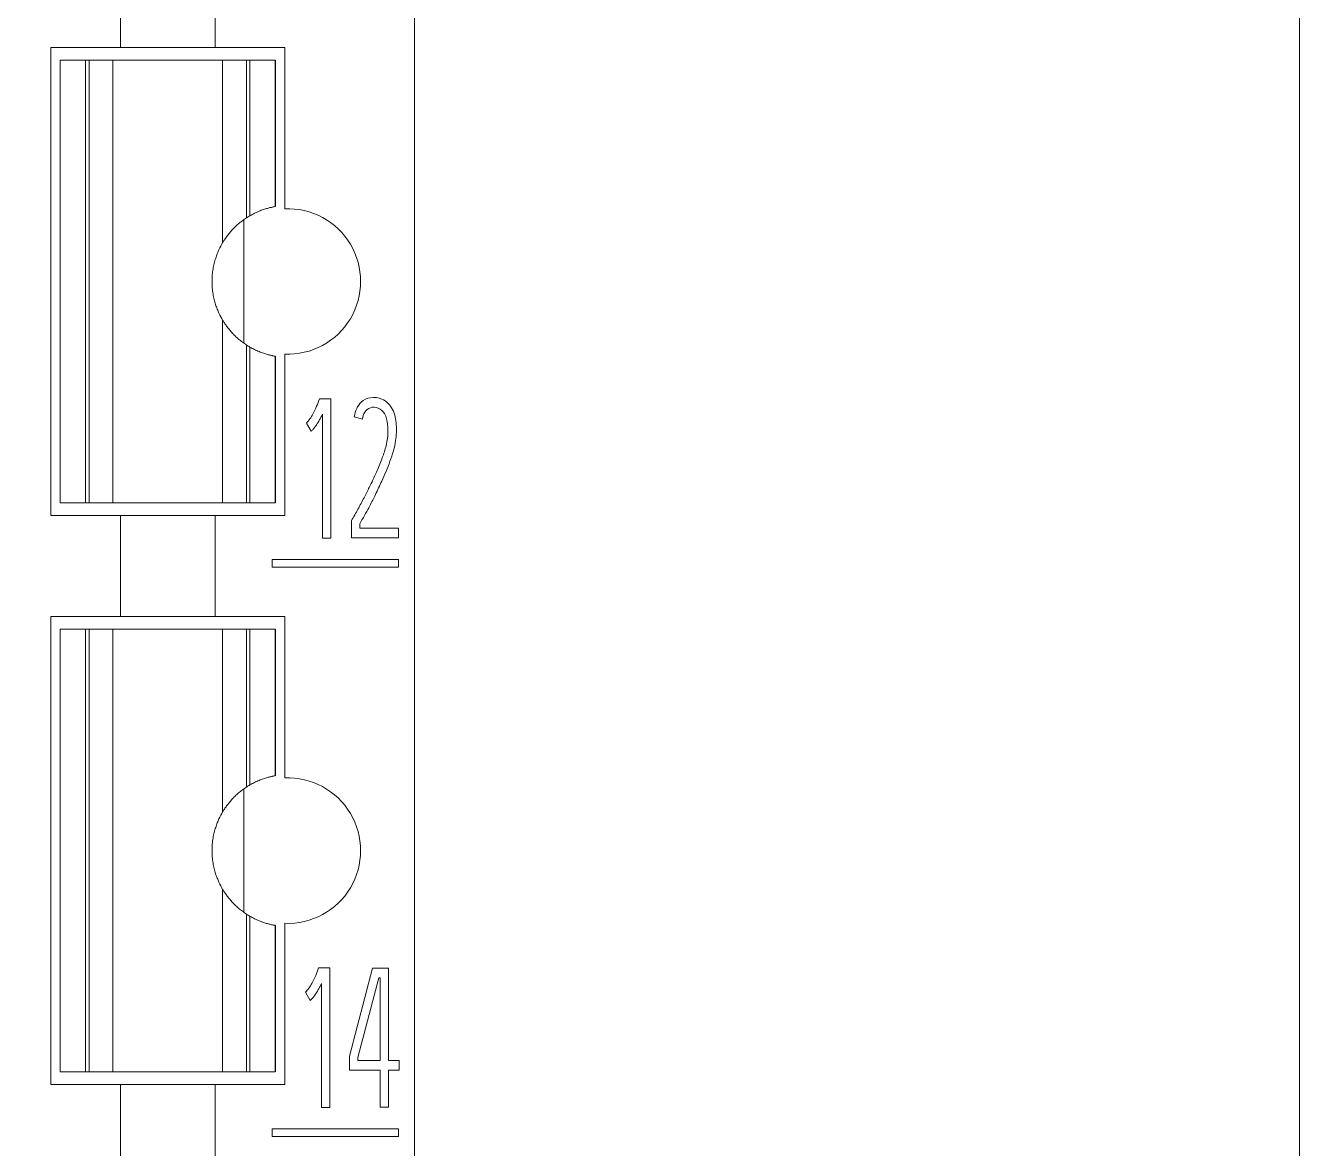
# Model space of a CAD drawing. Header units: millimetres. Extents: x 42356 to 50646, y 31507 to 39566.
# Drawn here: x 47889.45 to 47899.53, y 33769.27 to 33778.14 of the extents above; entities that cross this region are included whole.
import ezdxf

# ---------------------------------------------------------------- set-up
doc = ezdxf.new("R2010")
doc.units = ezdxf.units.MM
doc.set_wipeout_variables(frame=1)
doc.layers.add('000-PI-Oprema', color=30, linetype='Continuous', lineweight=5)

# ---------------------------------------------------------------- blocks, each defined once
blk = doc.blocks.new('PLC_CARD')
at = {"layer": '000-PI-Oprema'}
for p, q in [((15, -16.376), (15, -58.724)), ((12.675, -40.124), (12.675, -39.324)), ((13.425, -39.324), (13.425, -40.124)), ((12.125, -43.824), (12.125, -40.124)), ((12.125, -40.124), (12.675, -40.124)), ((12.675, -40.124), (13.425, -40.124)), ((13.425, -40.124), (13.975, -40.124)), ((13.975, -40.124), (13.975, -41.399)), ((15.127, -40.147), (15.027, -40.147)), ((15.027, -40.175), (15.027, -40.768)), ((15.127, -40.175), (15.027, -40.175)), ((15.127, -40.175), (15.127, -41.098)), ((12.2, -40.224), (12.4, -40.224)), ((12.2, -40.224), (12.2, -43.724)), ((12.4, -40.224), (12.428, -40.224)), ((12.4, -40.224), (12.4, -43.724)), ((12.428, -40.224), (12.616, -40.224)), ((12.428, -40.224), (12.428, -43.724)), ((12.616, -40.224), (12.616, -43.724)), ((13.484, -40.224), (13.672, -40.224)), ((13.484, -40.224), (13.484, -41.667)), ((13.672, -40.224), (13.7, -40.224)), ((13.672, -40.224), (13.672, -41.471)), ((13.9, -40.224), (13.7, -40.224)), ((13.7, -40.224), (13.7, -41.454)), ((13.9, -40.224), (13.9, -41.382)), ((13.9, -41.382), (13.9, -40.224)), ((13.901, -41.382), (13.901, -40.224)), ((15.1, -40.768), (15, -40.768)), ((15.1, -40.768), (15.1, -41.928)), ((15.127, -41.098), (15.1, -41.098)), ((13.651, -41.486), (13.651, -42.462)), ((15.127, -41.6), (15.1, -41.6)), ((15.127, -41.6), (15.127, -41.775)), ((15.127, -41.775), (15.1, -41.775)), ((15.1, -41.928), (15, -41.928)), ((15.127, -42.111), (15.027, -42.111)), ((13.484, -42.28), (13.484, -43.724)), ((13.672, -42.476), (13.672, -43.724)), ((13.7, -42.493), (13.7, -43.724)), ((15.1, -42.508), (15, -42.508)), ((13.9, -42.565), (13.9, -43.724)), ((13.9, -43.724), (13.9, -42.565)), ((13.901, -43.724), (13.901, -42.565)), ((13.975, -42.548), (13.975, -43.824)), ((15.1, -42.768), (15, -42.768)), ((15.127, -42.746), (15.1, -42.746)), ((15.127, -42.746), (15.127, -42.888)), ((14.25, -42.901), (14.339, -42.901)), ((14.339, -42.901), (14.339, -44.004)), ((15.127, -42.888), (15.1, -42.888)), ((15.1, -42.888), (15.127, -42.888)), ((14.184, -43.158), (14.146, -43.094)), ((14.273, -44.004), (14.273, -43.024)), ((14.59, -43.062), (14.525, -43.044)), ((12.2, -43.724), (12.4, -43.724)), ((12.4, -43.724), (12.428, -43.724)), ((12.428, -43.724), (12.616, -43.724)), ((13.484, -43.724), (13.672, -43.724)), ((13.672, -43.724), (13.7, -43.724)), ((13.9, -43.724), (13.7, -43.724)), ((12.675, -43.824), (12.125, -43.824)), ((12.675, -44.624), (12.675, -43.824)), ((13.425, -43.824), (12.675, -43.824)), ((13.975, -43.824), (13.425, -43.824)), ((13.425, -43.824), (13.425, -44.624)), ((15.127, -43.767), (15.1, -43.767)), ((15.127, -43.767), (15.127, -43.908)), ((14.502, -44.002), (14.502, -43.865)), ((14.568, -43.889), (14.568, -43.924)), ((14.568, -43.924), (14.874, -43.924)), ((14.874, -43.924), (14.874, -44.002)), ((15.127, -43.908), (15.1, -43.908)), ((15.1, -43.909), (15.127, -43.909)), ((15.1, -43.914), (15.127, -43.914)), ((15.127, -43.91), (15.127, -43.914)), ((14.339, -44.004), (14.273, -44.004)), ((14.874, -44.002), (14.502, -44.002)), ((13.875, -44.173), (13.875, -44.234)), ((14.874, -44.173), (13.875, -44.173)), ((14.874, -44.234), (14.874, -44.173)), ((13.875, -44.234), (14.874, -44.234)), ((15.127, -44.393), (15.1, -44.393)), ((15.127, -44.449), (15.1, -44.449)), ((12.125, -48.324), (12.125, -44.624)), ((12.125, -44.624), (12.675, -44.624)), ((12.675, -44.624), (13.425, -44.624)), ((13.425, -44.624), (13.975, -44.624)), ((13.975, -44.624), (13.975, -45.899)), ((12.2, -44.724), (12.4, -44.724)), ((12.2, -44.724), (12.2, -48.224)), ((12.4, -44.724), (12.428, -44.724)), ((12.4, -44.724), (12.4, -48.224)), ((12.428, -44.724), (12.616, -44.724)), ((12.428, -44.724), (12.428, -48.224)), ((12.616, -44.724), (12.616, -48.224)), ((13.484, -44.724), (13.672, -44.724)), ((13.484, -44.724), (13.484, -46.167)), ((13.672, -44.724), (13.7, -44.724)), ((13.672, -44.724), (13.672, -45.971)), ((13.9, -44.724), (13.7, -44.724)), ((13.7, -44.724), (13.7, -45.954)), ((13.9, -45.882), (13.9, -44.724)), ((13.9, -44.724), (13.9, -45.882)), ((13.901, -45.882), (13.901, -44.724)), ((15, -45.487), (15.1, -45.487)), ((15.127, -45.534), (15.027, -45.534)), ((13.651, -45.986), (13.651, -46.962)), ((13.484, -46.78), (13.484, -48.224)), ((13.672, -46.976), (13.672, -48.224)), ((13.7, -46.993), (13.7, -48.224)), ((13.975, -47.048), (13.975, -48.324)), ((13.9, -48.224), (13.9, -47.065)), ((13.9, -47.065), (13.9, -48.224)), ((13.901, -48.224), (13.901, -47.065)), ((14.242, -47.401), (14.332, -47.401)), ((14.332, -47.401), (14.332, -48.504)), ((14.668, -47.402), (14.486, -48.098)), ((14.795, -47.402), (14.668, -47.402)), ((14.795, -48.132), (14.795, -47.402)), ((14.266, -48.504), (14.266, -47.524)), ((14.552, -48.109), (14.718, -47.48)), ((14.718, -47.48), (14.729, -47.48)), ((14.729, -47.48), (14.729, -48.132)), ((14.176, -47.658), (14.139, -47.594)), ((14.486, -48.098), (14.486, -48.21)), ((14.552, -48.132), (14.552, -48.109)), ((14.729, -48.132), (14.552, -48.132)), ((14.881, -48.132), (14.795, -48.132)), ((14.881, -48.21), (14.881, -48.132)), ((12.2, -48.224), (12.4, -48.224)), ((12.4, -48.224), (12.428, -48.224)), ((12.428, -48.224), (12.616, -48.224)), ((13.484, -48.224), (13.672, -48.224)), ((13.672, -48.224), (13.7, -48.224)), ((13.9, -48.224), (13.7, -48.224)), ((14.486, -48.21), (14.729, -48.21)), ((14.729, -48.21), (14.729, -48.502)), ((14.795, -48.21), (14.881, -48.21)), ((14.795, -48.502), (14.795, -48.21)), ((12.675, -48.324), (12.125, -48.324)), ((12.675, -49.124), (12.675, -48.324)), ((13.425, -48.324), (12.675, -48.324)), ((13.975, -48.324), (13.425, -48.324)), ((13.425, -48.324), (13.425, -49.124)), ((14.332, -48.504), (14.266, -48.504)), ((14.729, -48.502), (14.795, -48.502)), ((14.875, -48.673), (13.876, -48.673)), ((13.876, -48.673), (13.876, -48.734)), ((13.876, -48.734), (14.875, -48.734)), ((14.875, -48.734), (14.875, -48.673))]:
    blk.add_line(p, q, dxfattribs=at)
for centre, radius, start, end in [((14, -41.974), 0.575, 267.5081, 92.4919), ((14, -41.974), 0.6, 120, 123.1356), ((14, -41.974), 0.6, 236.8644, 240), ((14, -46.474), 0.575, 267.5081, 92.4919), ((14, -46.474), 0.6, 120, 123.1356), ((14, -46.474), 0.6, 236.8644, 240)]:
    blk.add_arc(centre, radius, start, end, dxfattribs=at)
for points, knots in [([(15.027, -40.147), (15.027, -40.147), (15.027, -40.152), (15.027, -40.167), (15.027, -40.173)], [0, 0, 0, 0, 0.699875, 1, 1, 1, 1]), ([(15.127, -40.147), (15.127, -40.147), (15.127, -40.152), (15.127, -40.167), (15.127, -40.173)], [0, 0, 0, 0, 0.699875, 1, 1, 1, 1]), ([(12.616, -40.224), (12.625, -40.224), (12.644, -40.224), (12.672, -40.224), (12.701, -40.224), (12.721, -40.224), (12.758, -40.224), (12.829, -40.224), (12.904, -40.224), (12.997, -40.224), (13.096, -40.224), (13.194, -40.224), (13.273, -40.224), (13.342, -40.224), (13.38, -40.224), (13.4, -40.224), (13.439, -40.224), (13.466, -40.224), (13.484, -40.224)], [0, 0, 0, 0, 0.06207, 0.11975, 0.187035, 0.2395, 0.284229, 0.328958, 0.391725, 0.453791, 0.535986, 0.613149, 0.671042, 0.715771, 0.7605, 0.819646, 0.88025, 1, 1, 1, 1]), ([(13.9, -41.382), (13.9, -41.382), (13.899, -41.382), (13.893, -41.383), (13.889, -41.384), (13.881, -41.386), (13.878, -41.386), (13.871, -41.388), (13.864, -41.389), (13.856, -41.391), (13.847, -41.393), (13.842, -41.395), (13.828, -41.399), (13.817, -41.402), (13.795, -41.409), (13.784, -41.414), (13.76, -41.424), (13.748, -41.429), (13.724, -41.441), (13.712, -41.447), (13.7, -41.454)], [0, 0, 0, 0, 0.125, 0.125, 0.25, 0.25, 0.3125, 0.3125, 0.375, 0.4375, 0.4375, 0.5, 0.5, 0.625, 0.625, 0.75, 0.75, 0.875, 0.875, 1, 1, 1, 1]), ([(13.672, -41.471), (13.661, -41.478), (13.65, -41.486), (13.63, -41.501), (13.62, -41.51), (13.6, -41.526), (13.591, -41.534), (13.574, -41.551), (13.565, -41.56), (13.541, -41.586), (13.527, -41.604), (13.509, -41.629), (13.503, -41.638), (13.495, -41.649), (13.493, -41.653), (13.488, -41.66), (13.486, -41.664), (13.484, -41.667)], [0, 0, 0, 0, 0.125, 0.125, 0.25, 0.25, 0.375, 0.375, 0.5, 0.5, 0.75, 0.75, 0.875, 0.875, 0.9375, 0.9375, 1, 1, 1, 1]), ([(13.484, -41.667), (13.474, -41.684), (13.464, -41.703), (13.45, -41.733), (13.446, -41.743), (13.437, -41.766), (13.433, -41.778), (13.425, -41.803), (13.421, -41.817), (13.416, -41.838), (13.414, -41.845), (13.411, -41.859), (13.409, -41.867), (13.406, -41.89), (13.404, -41.906), (13.401, -41.931), (13.401, -41.939), (13.4, -41.956), (13.4, -41.973), (13.4, -41.991), (13.401, -42.008), (13.401, -42.016), (13.404, -42.041), (13.406, -42.057), (13.409, -42.08), (13.411, -42.088), (13.414, -42.102), (13.416, -42.109), (13.421, -42.13), (13.424, -42.144), (13.432, -42.169), (13.437, -42.181), (13.446, -42.203), (13.45, -42.214), (13.464, -42.245), (13.474, -42.263), (13.484, -42.28)], [0, 0, 0, 0, 0.125, 0.125, 0.1875, 0.1875, 0.25, 0.25, 0.3125, 0.3125, 0.34375, 0.34375, 0.375, 0.375, 0.4375, 0.4375, 0.46875, 0.46875, 0.5, 0.53125, 0.53125, 0.5625, 0.5625, 0.625, 0.625, 0.65625, 0.65625, 0.6875, 0.6875, 0.75, 0.75, 0.8125, 0.8125, 0.875, 0.875, 1, 1, 1, 1]), ([(15.127, -41.775), (15.127, -41.801), (15.127, -41.857), (15.127, -41.942), (15.127, -42.026), (15.127, -42.083), (15.127, -42.111)], [0, 0, 0, 0, 0.241771, 0.519769, 0.773623, 1, 1, 1, 1]), ([(15.027, -41.928), (15.027, -41.933), (15.027, -41.967), (15.027, -42.026), (15.027, -42.083), (15.027, -42.111)], [0, 0, 0, 0, 0.096436, 0.574067, 1, 1, 1, 1]), ([(13.484, -42.28), (13.486, -42.283), (13.488, -42.287), (13.493, -42.294), (13.495, -42.298), (13.503, -42.31), (13.509, -42.318), (13.521, -42.335), (13.528, -42.344), (13.542, -42.361), (13.557, -42.378), (13.573, -42.396), (13.591, -42.413), (13.6, -42.421), (13.62, -42.438), (13.63, -42.446), (13.645, -42.457), (13.65, -42.461), (13.661, -42.469), (13.667, -42.472), (13.672, -42.476)], [0, 0, 0, 0, 0.0625, 0.0625, 0.125, 0.125, 0.25, 0.25, 0.375, 0.375, 0.5, 0.625, 0.625, 0.75, 0.75, 0.875, 0.875, 0.9375, 0.9375, 1, 1, 1, 1]), ([(13.7, -42.493), (13.712, -42.5), (13.724, -42.506), (13.742, -42.515), (13.748, -42.518), (13.76, -42.524), (13.766, -42.526), (13.784, -42.533), (13.795, -42.538), (13.812, -42.543), (13.817, -42.545), (13.828, -42.548), (13.833, -42.55), (13.847, -42.554), (13.856, -42.556), (13.868, -42.559), (13.871, -42.56), (13.878, -42.561), (13.881, -42.562), (13.889, -42.563), (13.893, -42.564), (13.899, -42.565), (13.9, -42.565), (13.9, -42.565)], [0, 0, 0, 0, 0.125, 0.125, 0.1875, 0.1875, 0.25, 0.25, 0.375, 0.375, 0.4375, 0.4375, 0.5, 0.5, 0.625, 0.625, 0.6875, 0.6875, 0.75, 0.75, 0.875, 0.875, 1, 1, 1, 1]), ([(15.1, -42.508), (15.1, -42.508), (15.1, -42.509), (15.1, -42.595), (15.1, -42.9), (15.1, -43.238), (15.1, -43.628), (15.1, -44.016), (15.1, -44.341), (15.1, -44.421), (15.1, -44.305), (15.1, -44.017), (15.1, -43.614), (15.1, -43.177), (15.1, -42.895), (15.1, -42.768)], [0, 0, 0, 0, 0.002463, 0.127313, 0.21804, 0.297613, 0.383773, 0.502248, 0.581824, 0.615416, 0.6429, 0.709026, 0.804834, 0.910982, 1, 1, 1, 1]), ([(15.1, -42.768), (15.1, -43.05), (15.1, -43.57), (15.1, -44.32), (15.1, -44.941), (15.1, -45.374), (15.1, -45.479), (15.1, -45.487), (15.1, -45.487)], [0, 0, 0, 0, 0.258228, 0.474907, 0.66882, 0.831698, 0.971786, 1, 1, 1, 1]), ([(14.146, -43.094), (14.166, -43.072), (14.197, -43.03), (14.227, -42.963), (14.243, -42.921), (14.25, -42.901)], [0, 0, 0, 0, 0.391503, 0.710241, 1, 1, 1, 1]), ([(14.525, -43.044), (14.529, -43.021), (14.541, -42.98), (14.579, -42.918), (14.656, -42.885), (14.757, -42.896), (14.84, -42.984), (14.861, -43.107), (14.856, -43.247), (14.81, -43.397), (14.75, -43.538), (14.695, -43.654), (14.653, -43.739), (14.611, -43.816), (14.584, -43.863), (14.568, -43.889)], [0, 0, 0, 0, 0.048112, 0.09401, 0.152004, 0.217385, 0.302237, 0.391917, 0.480803, 0.603842, 0.727373, 0.811807, 0.882438, 0.932593, 1, 1, 1, 1]), ([(14.502, -43.865), (14.52, -43.835), (14.554, -43.775), (14.601, -43.687), (14.65, -43.59), (14.698, -43.489), (14.741, -43.383), (14.776, -43.287), (14.791, -43.194), (14.792, -43.104), (14.774, -43.023), (14.719, -42.968), (14.651, -42.964), (14.603, -43.006), (14.592, -43.041), (14.59, -43.062)], [0, 0, 0, 0, 0.090549, 0.179208, 0.258724, 0.372825, 0.470228, 0.556884, 0.637924, 0.712953, 0.790363, 0.847029, 0.901257, 0.950813, 1, 1, 1, 1]), ([(14.273, -43.024), (14.269, -43.032), (14.261, -43.048), (14.247, -43.073), (14.233, -43.098), (14.218, -43.121), (14.201, -43.142), (14.19, -43.153), (14.184, -43.158)], [0, 0, 0, 0, 0.164096, 0.336927, 0.518657, 0.695677, 0.855448, 1, 1, 1, 1]), ([(12.616, -43.724), (12.625, -43.724), (12.644, -43.724), (12.672, -43.724), (12.701, -43.724), (12.721, -43.724), (12.758, -43.724), (12.829, -43.724), (12.904, -43.724), (12.997, -43.724), (13.096, -43.724), (13.194, -43.724), (13.273, -43.724), (13.342, -43.724), (13.38, -43.724), (13.4, -43.724), (13.439, -43.724), (13.466, -43.724), (13.484, -43.724)], [0, 0, 0, 0, 0.06207, 0.11975, 0.187035, 0.2395, 0.284229, 0.328958, 0.391725, 0.453791, 0.535986, 0.613149, 0.671042, 0.715771, 0.7605, 0.819646, 0.88025, 1, 1, 1, 1]), ([(15.127, -44.447), (15.127, -44.444), (15.127, -44.418), (15.127, -44.398), (15.127, -44.393), (15.127, -44.393)], [0, 0, 0, 0, 0.082899, 0.691307, 1, 1, 1, 1]), ([(15.127, -45.534), (15.127, -45.482), (15.127, -45.361), (15.127, -45.177), (15.127, -44.981), (15.127, -44.785), (15.127, -44.612), (15.127, -44.479), (15.127, -44.449), (15.127, -44.449)], [0, 0, 0, 0, 0.113595, 0.26082, 0.402162, 0.53609, 0.696019, 0.826003, 1, 1, 1, 1]), ([(12.616, -44.724), (12.625, -44.724), (12.644, -44.724), (12.672, -44.724), (12.701, -44.724), (12.721, -44.724), (12.758, -44.724), (12.829, -44.724), (12.904, -44.724), (12.997, -44.724), (13.096, -44.724), (13.194, -44.724), (13.273, -44.724), (13.342, -44.724), (13.38, -44.724), (13.4, -44.724), (13.439, -44.724), (13.466, -44.724), (13.484, -44.724)], [0, 0, 0, 0, 0.06207, 0.11975, 0.187035, 0.2395, 0.284229, 0.328958, 0.391725, 0.453791, 0.535986, 0.613149, 0.671042, 0.715771, 0.7605, 0.819646, 0.88025, 1, 1, 1, 1]), ([(13.9, -45.882), (13.9, -45.882), (13.899, -45.882), (13.893, -45.883), (13.889, -45.884), (13.881, -45.886), (13.878, -45.886), (13.871, -45.888), (13.864, -45.889), (13.856, -45.891), (13.847, -45.893), (13.842, -45.895), (13.828, -45.899), (13.817, -45.902), (13.795, -45.909), (13.784, -45.914), (13.76, -45.924), (13.748, -45.929), (13.724, -45.941), (13.712, -45.947), (13.7, -45.954)], [0, 0, 0, 0, 0.125, 0.125, 0.25, 0.25, 0.3125, 0.3125, 0.375, 0.4375, 0.4375, 0.5, 0.5, 0.625, 0.625, 0.75, 0.75, 0.875, 0.875, 1, 1, 1, 1]), ([(13.672, -45.971), (13.661, -45.978), (13.65, -45.986), (13.63, -46.001), (13.62, -46.01), (13.6, -46.026), (13.591, -46.034), (13.574, -46.051), (13.565, -46.06), (13.541, -46.086), (13.527, -46.104), (13.509, -46.129), (13.503, -46.138), (13.495, -46.149), (13.493, -46.153), (13.488, -46.16), (13.486, -46.164), (13.484, -46.167)], [0, 0, 0, 0, 0.125, 0.125, 0.25, 0.25, 0.375, 0.375, 0.5, 0.5, 0.75, 0.75, 0.875, 0.875, 0.9375, 0.9375, 1, 1, 1, 1]), ([(13.484, -46.167), (13.474, -46.184), (13.464, -46.203), (13.45, -46.233), (13.446, -46.243), (13.437, -46.266), (13.433, -46.278), (13.425, -46.303), (13.421, -46.317), (13.416, -46.338), (13.414, -46.345), (13.411, -46.359), (13.409, -46.367), (13.406, -46.39), (13.404, -46.406), (13.401, -46.431), (13.401, -46.439), (13.4, -46.456), (13.4, -46.473), (13.4, -46.491), (13.401, -46.508), (13.401, -46.516), (13.404, -46.541), (13.406, -46.557), (13.409, -46.58), (13.411, -46.588), (13.414, -46.602), (13.416, -46.609), (13.421, -46.63), (13.424, -46.644), (13.432, -46.669), (13.437, -46.681), (13.446, -46.703), (13.45, -46.714), (13.464, -46.745), (13.474, -46.763), (13.484, -46.78)], [0, 0, 0, 0, 0.125, 0.125, 0.1875, 0.1875, 0.25, 0.25, 0.3125, 0.3125, 0.34375, 0.34375, 0.375, 0.375, 0.4375, 0.4375, 0.46875, 0.46875, 0.5, 0.53125, 0.53125, 0.5625, 0.5625, 0.625, 0.625, 0.65625, 0.65625, 0.6875, 0.6875, 0.75, 0.75, 0.8125, 0.8125, 0.875, 0.875, 1, 1, 1, 1]), ([(13.484, -46.78), (13.486, -46.783), (13.488, -46.787), (13.493, -46.794), (13.495, -46.798), (13.503, -46.81), (13.509, -46.818), (13.521, -46.835), (13.528, -46.844), (13.542, -46.861), (13.557, -46.878), (13.573, -46.896), (13.591, -46.913), (13.6, -46.921), (13.62, -46.938), (13.63, -46.946), (13.645, -46.957), (13.65, -46.961), (13.661, -46.969), (13.667, -46.972), (13.672, -46.976)], [0, 0, 0, 0, 0.0625, 0.0625, 0.125, 0.125, 0.25, 0.25, 0.375, 0.375, 0.5, 0.625, 0.625, 0.75, 0.75, 0.875, 0.875, 0.9375, 0.9375, 1, 1, 1, 1]), ([(13.7, -46.993), (13.712, -47), (13.724, -47.006), (13.742, -47.015), (13.748, -47.018), (13.76, -47.024), (13.766, -47.026), (13.784, -47.033), (13.795, -47.038), (13.812, -47.043), (13.817, -47.045), (13.828, -47.048), (13.833, -47.05), (13.847, -47.054), (13.856, -47.056), (13.868, -47.059), (13.871, -47.06), (13.878, -47.061), (13.881, -47.062), (13.889, -47.063), (13.893, -47.064), (13.899, -47.065), (13.9, -47.065), (13.9, -47.065)], [0, 0, 0, 0, 0.125, 0.125, 0.1875, 0.1875, 0.25, 0.25, 0.375, 0.375, 0.4375, 0.4375, 0.5, 0.5, 0.625, 0.625, 0.6875, 0.6875, 0.75, 0.75, 0.875, 0.875, 1, 1, 1, 1]), ([(14.139, -47.594), (14.158, -47.572), (14.19, -47.53), (14.219, -47.463), (14.236, -47.421), (14.242, -47.401)], [0, 0, 0, 0, 0.391503, 0.710241, 1, 1, 1, 1]), ([(14.266, -47.524), (14.262, -47.532), (14.254, -47.548), (14.24, -47.573), (14.226, -47.598), (14.211, -47.621), (14.194, -47.642), (14.182, -47.653), (14.176, -47.658)], [0, 0, 0, 0, 0.164096, 0.336927, 0.518657, 0.695677, 0.855448, 1, 1, 1, 1]), ([(12.616, -48.224), (12.625, -48.224), (12.644, -48.224), (12.672, -48.224), (12.701, -48.224), (12.721, -48.224), (12.758, -48.224), (12.829, -48.224), (12.904, -48.224), (12.997, -48.224), (13.096, -48.224), (13.194, -48.224), (13.273, -48.224), (13.342, -48.224), (13.38, -48.224), (13.4, -48.224), (13.439, -48.224), (13.466, -48.224), (13.484, -48.224)], [0, 0, 0, 0, 0.06207, 0.11975, 0.187035, 0.2395, 0.284229, 0.328958, 0.391725, 0.453791, 0.535986, 0.613149, 0.671042, 0.715771, 0.7605, 0.819646, 0.88025, 1, 1, 1, 1])]:
    blk.add_open_spline(points, degree=3, knots=knots, dxfattribs=at)
blk.add_open_spline([(15.027, -45.534), (15.027, -45.518), (15.027, -45.503), (15.027, -45.487)], degree=3, dxfattribs=at)
blk = doc.blocks.new('6ES7193-6PA00-0AA0')
blk.add_wipeout([(47315.581, 38480.041), (47322.581, 38480.041), (47322.581, 38362.904), (47315.581, 38362.904)])
at = {"layer": '000-PI-Oprema'}
for p, q in [((47315.581, 38362.904), (47315.581, 38480.041)), ((47322.581, 38362.904), (47322.581, 38480.041))]:
    blk.add_line(p, q, dxfattribs=at)

msp = doc.modelspace()

# ---------------------------------------------------------------- wipeouts: each hides what was drawn before it
msp.add_wipeout([(47877.526, 33874.308), (47892.526, 33874.308), (47892.526, 33757.271), (47877.526, 33757.271)]).dxf.layer = '000-PI-Oprema'

# ---------------------------------------------------------------- next in the draw order: block references
at = {"layer": '000-PI-Oprema'}
msp.add_blockref('PLC_CARD', (47877.526, 33818.095), dxfattribs=at)

# ---------------------------------------------------------------- next in the draw order: block references
msp.add_blockref('6ES7193-6PA00-0AA0', (576.945, -4605.732), dxfattribs=at)

doc.saveas('drawing.dxf')
